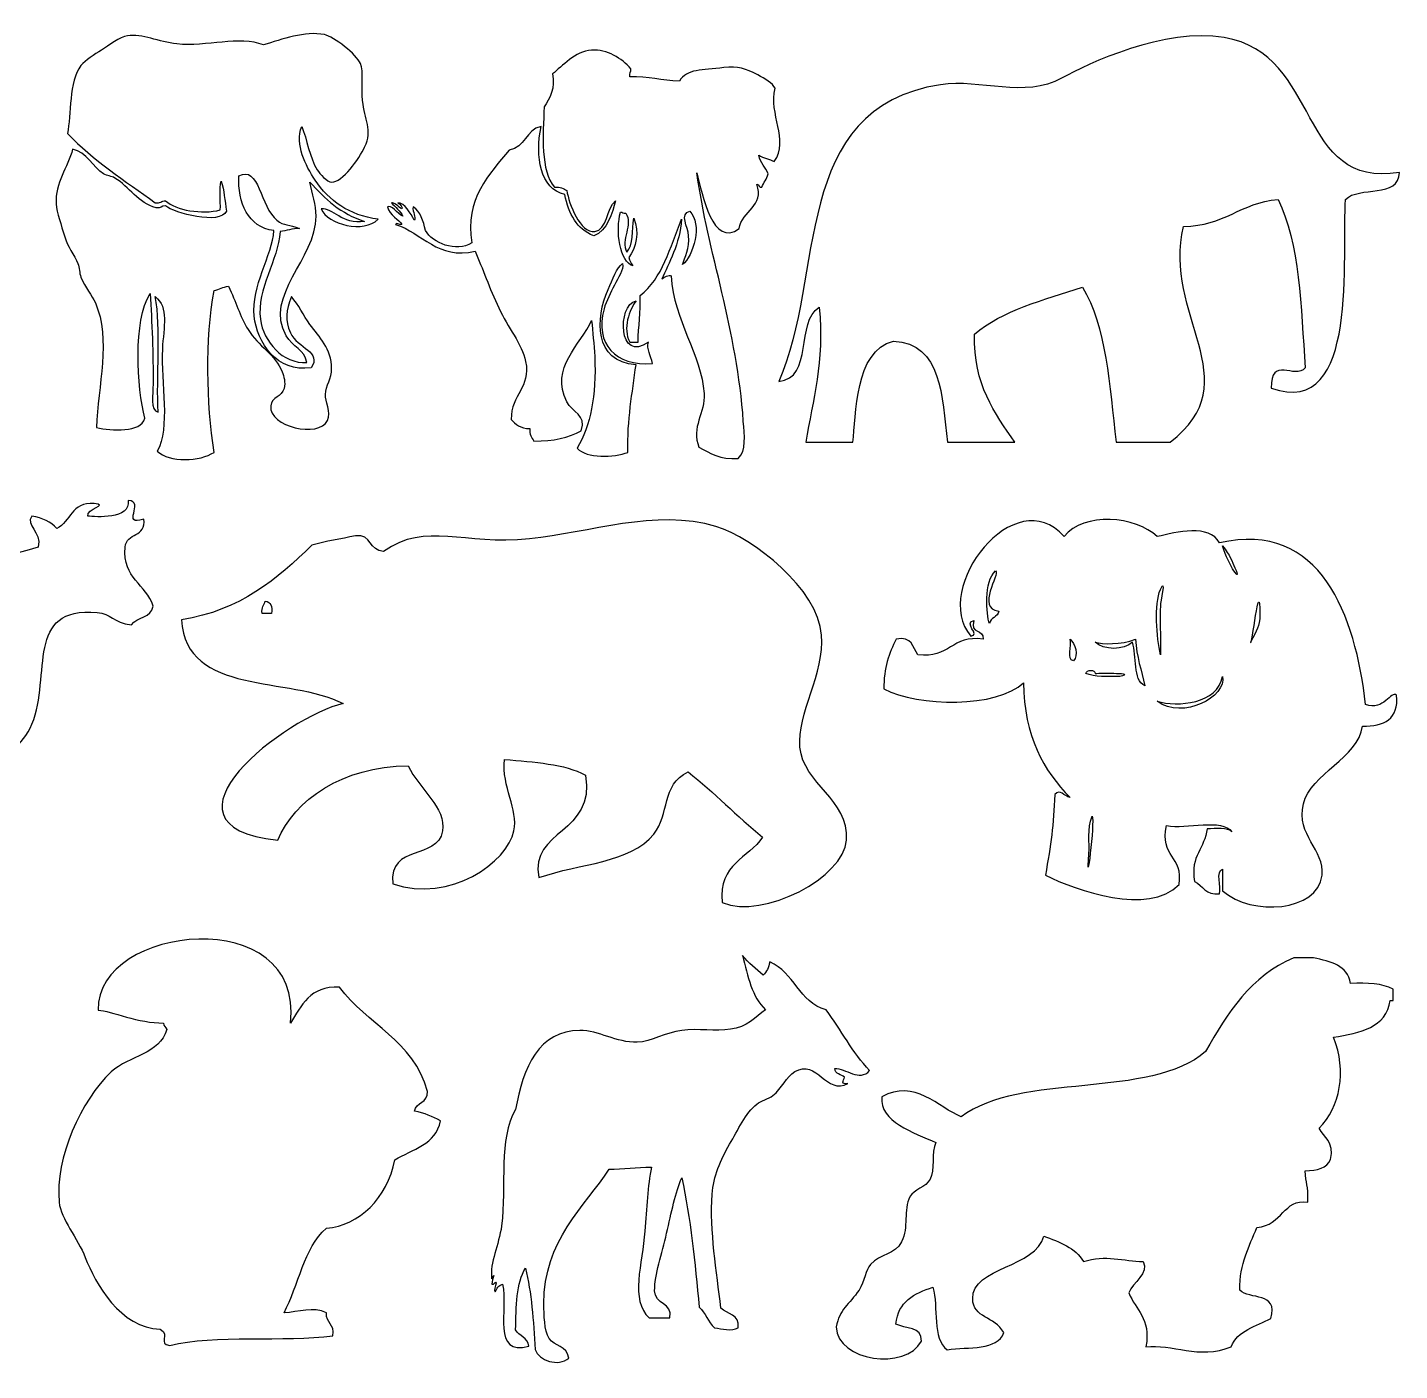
# Model space of a CAD drawing. Header units: centimetres. Extents: x -64 to 65, y -66 to 66.
# Drawn here: x 47.06 to 64.02, y -16.72 to -0.11 of the extents above; entities that cross this region are included whole.
import ezdxf

# ---------------------------------------------------------------- set-up
doc = ezdxf.new("R2010")
doc.units = ezdxf.units.CM
doc.header["$MEASUREMENT"] = 0
doc.layers.add('Layer 1', color=7, linetype='Continuous')

msp = doc.modelspace()

# ---------------------------------------------------------------- linework, layer by layer
at = {"layer": 'Layer 1'}
for points, knots in [([(50.45117, -1.33326), (50.3687, -1.5608), (50.49618, -1.81618), (50.61696, -1.99657), (50.61696, -1.99657), (50.78828, -2.25232), (51.03611, -2.4326), (51.3951, -2.48129), (51.3951, -2.48129), (51.22561, -2.65864), (50.76846, -2.54643), (50.69353, -2.35376), (50.69353, -2.35376), (50.83641, -2.33185), (50.94727, -2.55458), (51.22926, -2.50682), (51.22926, -2.50682), (50.93388, -2.41519), (50.73467, -2.2275), (50.55317, -2.02205), (50.55317, -2.02205), (50.57907, -2.17083), (50.62971, -2.29793), (50.62971, -2.44306), (50.62971, -2.44306), (50.62982, -2.9744), (49.97807, -3.41892), (50.25982, -3.92272), (50.25982, -3.92272), (50.33729, -4.0611), (50.49003, -4.0966), (50.51496, -4.25432), (50.51496, -4.25432), (50.214, -4.26858), (49.97918, -3.99675), (49.94095, -3.71859), (49.94095, -3.71859), (49.8884, -3.33651), (50.16405, -2.99175), (50.18331, -2.63435), (50.18331, -2.63435), (50.26435, -2.62184), (50.33285, -2.59678), (50.42567, -2.59606), (50.42567, -2.59606), (50.29467, -2.54288), (50.23255, -2.56293), (50.14508, -2.49406), (50.14508, -2.49406), (49.93947, -2.33224), (49.92391, -1.80273), (49.67312, -1.94553), (49.67312, -1.94553), (49.66119, -2.27642), (49.78599, -2.58101), (50.1068, -2.62162), (50.1068, -2.62162), (50.08749, -2.93039), (49.82412, -3.3057), (49.86444, -3.68032), (49.86444, -3.68032), (49.89995, -4.00986), (50.14572, -4.38012), (50.56601, -4.3181), (50.56601, -4.3181), (50.70611, -4.1222), (50.40229, -4.07704), (50.31093, -3.88442), (50.31093, -3.88442), (50.23859, -3.73202), (50.26076, -3.61187), (50.32363, -3.43799), (50.32363, -3.43799), (50.41298, -3.54118), (50.47029, -3.66691), (50.55324, -3.7824), (50.55324, -3.7824), (50.66606, -3.93938), (50.82362, -4.08024), (50.82113, -4.33085), (50.82113, -4.33085), (50.81994, -4.45007), (50.75054, -4.53699), (50.74459, -4.64975), (50.74459, -4.64975), (50.74067, -4.72402), (50.81529, -4.87102), (50.77012, -4.96865), (50.77012, -4.96865), (50.66593, -5.19376), (50.04066, -5.04575), (50.0685, -4.79006), (50.0685, -4.79006), (50.08101, -4.6755), (50.20653, -4.6806), (50.23439, -4.57323), (50.23439, -4.57323), (50.25376, -4.49854), (50.22875, -4.42393), (50.20886, -4.36916), (50.20886, -4.36916), (50.13171, -4.15683), (49.91157, -4.04891), (49.78796, -3.84618), (49.78796, -3.84618), (49.68266, -3.67349), (49.64162, -3.50553), (49.54555, -3.31043), (49.54555, -3.31043), (49.47538, -3.31675), (49.43186, -3.34977), (49.36696, -3.36144), (49.36696, -3.36144), (49.25544, -3.96834), (49.27663, -4.75119), (49.36696, -5.36407), (49.36696, -5.36407), (49.20181, -5.47853), (48.81165, -5.48969), (48.66544, -5.35132), (48.66544, -5.35132), (48.82755, -5.06229), (48.71103, -4.50074), (48.7292, -4.08849), (48.7292, -4.08849), (48.74177, -3.80216), (48.81339, -3.57456), (48.6399, -3.43799), (48.6399, -3.43799), (48.71668, -3.82045), (48.649, -4.45148), (48.67813, -4.86658), (48.67813, -4.86658), (48.56817, -4.84404), (48.61437, -4.64428), (48.61437, -4.52215), (48.61437, -4.52215), (48.61437, -4.15597), (48.60082, -3.75166), (48.57614, -3.39968), (48.57614, -3.39968), (48.36603, -3.73231), (48.41165, -4.56565), (48.51238, -4.9431), (48.51238, -4.9431), (48.46433, -5.12548), (48.10048, -5.09643), (47.91283, -5.05793), (47.91283, -5.05793), (47.9331, -4.54247), (48.09597, -3.96068), (47.90008, -3.51446), (47.90008, -3.51446), (47.85769, -3.41799), (47.77517, -3.33208), (47.72154, -3.19561), (47.72154, -3.19561), (47.7017, -3.14518), (47.70397, -3.08136), (47.68325, -3.02977), (47.68325, -3.02977), (47.63999, -2.92208), (47.55588, -2.82353), (47.51746, -2.68534), (47.51746, -2.68534), (47.48206, -2.55826), (47.42306, -2.40541), (47.41536, -2.28995), (47.41536, -2.28995), (47.39829, -2.03222), (47.56093, -1.84214), (47.61949, -1.61389), (47.61949, -1.61389), (47.79359, -1.65109), (47.86759, -1.83625), (48.00216, -1.92001), (48.00216, -1.92001), (48.04439, -1.94631), (48.09926, -1.94496), (48.14247, -1.97107), (48.14247, -1.97107), (48.31937, -2.07778), (48.43195, -2.28315), (48.65272, -2.34093), (48.65272, -2.34093), (48.71122, -2.35268), (48.71432, -2.30902), (48.7675, -2.31542), (48.7675, -2.31542), (48.87122, -2.40353), (49.4469, -2.55868), (49.52011, -2.37918), (49.52011, -2.37918), (49.50296, -2.25176), (49.49003, -2.12013), (49.45635, -2.00929), (49.45635, -2.00929), (49.42664, -2.10293), (49.45201, -2.25154), (49.4436, -2.36642), (49.4436, -2.36642), (49.21892, -2.42301), (48.89734, -2.37317), (48.76751, -2.25164), (48.76751, -2.25164), (48.71298, -2.24807), (48.70446, -2.29061), (48.63998, -2.27712), (48.63998, -2.27712), (48.26517, -2.0056), (47.87449, -1.75007), (47.55574, -1.42252), (47.55574, -1.42252), (47.60257, -1.1882), (47.56892, -0.77844), (47.72158, -0.58064), (47.72158, -0.58064), (47.776, -0.5101), (47.88922, -0.44472), (47.97672, -0.38935), (47.97672, -0.38935), (48.06427, -0.33379), (48.20672, -0.22322), (48.29557, -0.21076), (48.29557, -0.21076), (48.4784, -0.18512), (48.68393, -0.28894), (48.90784, -0.31281), (48.90784, -0.31281), (49.27879, -0.35226), (49.67807, -0.20698), (49.97935, -0.32556), (49.97935, -0.32556), (50.20507, -0.25388), (50.49177, -0.14961), (50.7319, -0.19798), (50.7319, -0.19798), (50.84766, -0.22129), (51.13306, -0.44447), (51.17838, -0.55517), (51.17838, -0.55517), (51.21854, -0.65325), (51.18571, -0.85097), (51.20386, -1.01433), (51.20386, -1.01433), (51.2295, -1.24539), (51.33078, -1.37572), (51.22939, -1.58832), (51.22939, -1.58832), (51.16134, -1.73101), (50.9538, -2.02798), (50.82119, -2.022), (50.82119, -2.022), (50.76248, -2.01941), (50.67628, -1.92072), (50.6426, -1.86899), (50.6426, -1.86899), (50.54989, -1.72672), (50.51764, -1.48757), (50.45117, -1.33326)], [0, 0, 0, 0, 0.01515152, 0.01515152, 0.01515152, 0.01515152, 0.03030303, 0.03030303, 0.03030303, 0.03030303, 0.04545455, 0.04545455, 0.04545455, 0.04545455, 0.06060606, 0.06060606, 0.06060606, 0.06060606, 0.07575758, 0.07575758, 0.07575758, 0.07575758, 0.09090909, 0.09090909, 0.09090909, 0.09090909, 0.10606061, 0.10606061, 0.10606061, 0.10606061, 0.12121212, 0.12121212, 0.12121212, 0.12121212, 0.13636364, 0.13636364, 0.13636364, 0.13636364, 0.15151515, 0.15151515, 0.15151515, 0.15151515, 0.16666667, 0.16666667, 0.16666667, 0.16666667, 0.18181818, 0.18181818, 0.18181818, 0.18181818, 0.1969697, 0.1969697, 0.1969697, 0.1969697, 0.21212121, 0.21212121, 0.21212121, 0.21212121, 0.22727273, 0.22727273, 0.22727273, 0.22727273, 0.24242424, 0.24242424, 0.24242424, 0.24242424, 0.25757576, 0.25757576, 0.25757576, 0.25757576, 0.27272727, 0.27272727, 0.27272727, 0.27272727, 0.28787879, 0.28787879, 0.28787879, 0.28787879, 0.3030303, 0.3030303, 0.3030303, 0.3030303, 0.31818182, 0.31818182, 0.31818182, 0.31818182, 0.33333333, 0.33333333, 0.33333333, 0.33333333, 0.34848485, 0.34848485, 0.34848485, 0.34848485, 0.36363636, 0.36363636, 0.36363636, 0.36363636, 0.37878788, 0.37878788, 0.37878788, 0.37878788, 0.39393939, 0.39393939, 0.39393939, 0.39393939, 0.40909091, 0.40909091, 0.40909091, 0.40909091, 0.42424242, 0.42424242, 0.42424242, 0.42424242, 0.43939394, 0.43939394, 0.43939394, 0.43939394, 0.45454545, 0.45454545, 0.45454545, 0.45454545, 0.46969697, 0.46969697, 0.46969697, 0.46969697, 0.48484848, 0.48484848, 0.48484848, 0.48484848, 0.5, 0.5, 0.5, 0.5, 0.51515152, 0.51515152, 0.51515152, 0.51515152, 0.53030303, 0.53030303, 0.53030303, 0.53030303, 0.54545455, 0.54545455, 0.54545455, 0.54545455, 0.56060606, 0.56060606, 0.56060606, 0.56060606, 0.57575758, 0.57575758, 0.57575758, 0.57575758, 0.59090909, 0.59090909, 0.59090909, 0.59090909, 0.60606061, 0.60606061, 0.60606061, 0.60606061, 0.62121212, 0.62121212, 0.62121212, 0.62121212, 0.63636364, 0.63636364, 0.63636364, 0.63636364, 0.65151515, 0.65151515, 0.65151515, 0.65151515, 0.66666667, 0.66666667, 0.66666667, 0.66666667, 0.68181818, 0.68181818, 0.68181818, 0.68181818, 0.6969697, 0.6969697, 0.6969697, 0.6969697, 0.71212121, 0.71212121, 0.71212121, 0.71212121, 0.72727273, 0.72727273, 0.72727273, 0.72727273, 0.74242424, 0.74242424, 0.74242424, 0.74242424, 0.75757576, 0.75757576, 0.75757576, 0.75757576, 0.77272727, 0.77272727, 0.77272727, 0.77272727, 0.78787879, 0.78787879, 0.78787879, 0.78787879, 0.8030303, 0.8030303, 0.8030303, 0.8030303, 0.81818182, 0.81818182, 0.81818182, 0.81818182, 0.83333333, 0.83333333, 0.83333333, 0.83333333, 0.84848485, 0.84848485, 0.84848485, 0.84848485, 0.86363636, 0.86363636, 0.86363636, 0.86363636, 0.87878788, 0.87878788, 0.87878788, 0.87878788, 0.89393939, 0.89393939, 0.89393939, 0.89393939, 0.90909091, 0.90909091, 0.90909091, 0.90909091, 0.92424242, 0.92424242, 0.92424242, 0.92424242, 0.93939394, 0.93939394, 0.93939394, 0.93939394, 0.95454545, 0.95454545, 0.95454545, 0.95454545, 0.96969697, 0.96969697, 0.96969697, 0.96969697, 1, 1, 1, 1]), ([(64.02332, -1.90127), (64.0152, -2.22692), (63.51942, -2.06486), (63.35586, -2.23499), (63.35586, -2.23499), (63.30207, -2.90187), (63.54588, -4.96147), (62.43813, -4.57102), (62.43813, -4.57102), (62.42408, -4.16401), (62.73166, -4.46823), (62.85533, -4.32072), (62.85533, -4.32072), (62.80733, -3.56219), (62.78614, -2.77688), (62.52161, -2.23498), (62.52161, -2.23498), (62.05941, -2.27337), (61.85494, -2.56949), (61.35358, -2.5687), (61.35358, -2.5687), (61.08183, -3.65968), (62.18106, -4.48021), (61.18671, -5.23843), (61.18671, -5.23843), (60.96425, -5.23843), (60.74179, -5.23843), (60.51925, -5.23843), (60.51925, -5.23843), (60.43776, -4.54123), (60.4005, -3.79989), (60.10211, -3.31957), (60.10211, -3.31957), (59.62173, -3.4788), (59.11188, -3.6086), (58.76726, -3.90356), (58.76726, -3.90356), (58.75403, -4.52861), (59.01904, -4.8754), (59.26785, -5.23844), (59.26785, -5.23844), (58.98972, -5.23844), (58.71167, -5.23844), (58.43354, -5.23844), (58.43354, -5.23844), (58.36578, -4.66657), (58.36843, -4.02427), (57.76608, -3.98699), (57.76608, -3.98699), (57.2824, -4.1114), (57.30486, -4.91327), (57.26554, -5.23844), (57.26554, -5.23844), (57.07089, -5.23844), (56.87615, -5.23844), (56.6815, -5.23844), (56.6815, -5.23844), (56.76797, -4.71308), (56.91756, -4.25083), (56.84837, -3.56987), (56.84837, -3.56987), (56.55593, -3.75018), (56.78016, -4.4472), (56.34783, -4.4876), (56.34783, -4.4876), (56.92975, -3.19971), (56.47605, -1.10443), (58.35014, -0.81669), (58.35014, -0.81669), (58.84319, -0.74099), (59.38149, -0.99536), (59.85186, -0.73329), (59.85186, -0.73329), (60.16404, -0.55935), (61.12419, -0.10864), (61.85417, -0.2327), (61.85417, -0.2327), (63.06489, -0.43844), (62.75033, -2.11677), (64.02332, -1.90127)], [0, 0, 0, 0, 0.04761905, 0.04761905, 0.04761905, 0.04761905, 0.0952381, 0.0952381, 0.0952381, 0.0952381, 0.14285714, 0.14285714, 0.14285714, 0.14285714, 0.19047619, 0.19047619, 0.19047619, 0.19047619, 0.23809524, 0.23809524, 0.23809524, 0.23809524, 0.28571429, 0.28571429, 0.28571429, 0.28571429, 0.33333333, 0.33333333, 0.33333333, 0.33333333, 0.38095238, 0.38095238, 0.38095238, 0.38095238, 0.42857143, 0.42857143, 0.42857143, 0.42857143, 0.47619048, 0.47619048, 0.47619048, 0.47619048, 0.52380952, 0.52380952, 0.52380952, 0.52380952, 0.57142857, 0.57142857, 0.57142857, 0.57142857, 0.61904762, 0.61904762, 0.61904762, 0.61904762, 0.66666667, 0.66666667, 0.66666667, 0.66666667, 0.71428571, 0.71428571, 0.71428571, 0.71428571, 0.76190476, 0.76190476, 0.76190476, 0.76190476, 0.80952381, 0.80952381, 0.80952381, 0.80952381, 0.85714286, 0.85714286, 0.85714286, 0.85714286, 0.9047619, 0.9047619, 0.9047619, 0.9047619, 1, 1, 1, 1]), ([(51.68847, -2.35376), (51.70657, -2.34296), (51.66148, -2.28798), (51.63746, -2.27716), (51.63746, -2.27716), (51.72758, -2.2765), (51.79507, -2.40858), (51.84153, -2.49404), (51.84153, -2.49404), (51.87206, -2.45435), (51.816, -2.39244), (51.82878, -2.3282), (51.82878, -2.3282), (51.92279, -2.38302), (51.95311, -2.50153), (51.98189, -2.62157), (51.98189, -2.62157), (52.06637, -2.77035), (52.3585, -2.89811), (52.55585, -2.77463), (52.55585, -2.77463), (52.46076, -2.23393), (52.77646, -1.91529), (53.01503, -1.62663), (53.01503, -1.62663), (53.21744, -1.59943), (53.2177, -1.37012), (53.41045, -1.33321), (53.41045, -1.33321), (53.33465, -1.70709), (53.39759, -2.10489), (53.70382, -2.17511), (53.70382, -2.17511), (53.75078, -2.41723), (53.85254, -2.60463), (54.06095, -2.68531), (54.06095, -2.68531), (54.22621, -2.62475), (54.2954, -2.4016), (54.32889, -2.25163), (54.32889, -2.25163), (54.21692, -2.34434), (54.22901, -2.61744), (54.07375, -2.6343), (54.07375, -2.6343), (53.89537, -2.65367), (53.75143, -2.29121), (53.72932, -2.12405), (53.72932, -2.12405), (53.68773, -2.10182), (53.65, -2.07584), (53.57621, -2.08582), (53.57621, -2.08582), (53.40304, -1.88418), (53.43233, -1.44339), (53.44873, -1.09088), (53.44873, -1.09088), (53.51808, -0.99433), (53.59057, -0.8476), (53.55078, -0.68268), (53.55078, -0.68268), (53.67418, -0.59074), (53.82653, -0.40188), (54.0355, -0.38931), (54.0355, -0.38931), (54.22531, -0.37788), (54.40869, -0.49152), (54.52016, -0.61889), (54.52016, -0.61889), (54.52294, -0.65998), (54.49756, -0.67287), (54.50741, -0.72091), (54.50741, -0.72091), (54.73762, -0.71181), (54.90259, -0.76787), (55.11968, -0.77197), (55.11968, -0.77197), (55.21517, -0.62171), (55.39688, -0.63555), (55.66816, -0.60613), (55.66816, -0.60613), (55.84929, -0.5865), (55.9342, -0.61637), (56.08911, -0.69543), (56.08911, -0.69543), (56.18388, -0.7438), (56.26826, -0.80034), (56.30588, -0.86127), (56.30588, -0.86127), (56.22026, -1.18224), (56.47889, -1.49431), (56.29318, -1.76691), (56.29318, -1.76691), (56.23251, -1.73828), (56.16028, -1.72116), (56.10183, -1.69037), (56.10183, -1.69037), (56.11847, -1.78853), (56.18607, -1.83579), (56.21666, -1.91998), (56.21666, -1.91998), (56.20277, -1.98687), (56.15991, -2.02481), (56.14012, -2.08582), (56.14012, -2.08582), (56.10006, -2.09188), (56.10639, -2.0515), (56.0763, -2.04759), (56.0763, -2.04759), (56.1811, -2.31551), (55.8898, -2.38102), (55.85953, -2.59604), (55.85953, -2.59604), (55.53055, -2.83991), (55.40487, -2.17948), (55.33655, -1.90725), (55.33655, -1.90725), (55.46916, -2.87441), (55.8387, -3.86662), (55.91051, -4.98139), (55.91051, -4.98139), (55.9212, -5.14768), (55.9535, -5.34689), (55.8468, -5.44057), (55.8468, -5.44057), (55.62246, -5.45655), (55.49861, -5.37199), (55.36203, -5.30021), (55.36203, -5.30021), (55.26059, -5.05801), (55.44223, -4.87114), (55.42579, -4.63698), (55.42579, -4.63698), (55.39147, -4.14737), (55.05185, -3.74012), (55.01764, -3.18283), (55.01764, -3.18283), (54.99274, -3.15878), (54.92546, -3.20056), (54.90281, -3.22106), (54.90281, -3.22106), (54.98637, -3.02826), (55.12847, -2.78352), (55.14517, -2.48126), (55.14517, -2.48126), (55.00833, -2.82908), (54.90855, -3.21402), (54.63492, -3.42519), (54.63492, -3.42519), (54.64029, -3.63035), (54.61545, -3.80537), (54.60939, -3.99918), (54.60939, -3.99918), (54.57539, -3.99918), (54.54139, -3.99918), (54.50739, -3.99918), (54.50739, -3.99918), (54.41412, -3.83649), (54.50326, -3.59728), (54.58399, -3.48896), (54.58399, -3.48896), (54.34864, -3.54034), (54.36296, -4.27821), (54.737, -3.99918), (54.737, -3.99918), (54.71467, -4.09102), (54.7633, -4.16034), (54.78806, -4.26704), (54.78806, -4.26704), (54.33025, -4.29768), (54.07162, -4.02571), (54.18851, -3.591), (54.18851, -3.591), (54.21642, -3.48718), (54.27233, -3.38859), (54.31604, -3.29758), (54.31604, -3.29758), (54.36179, -3.20259), (54.43428, -3.10999), (54.41809, -3.02974), (54.41809, -3.02974), (54.34615, -3.07848), (54.29344, -3.22654), (54.23955, -3.34862), (54.23955, -3.34862), (54.08069, -3.70806), (54.05971, -4.24302), (54.58398, -4.27979), (54.58398, -4.27979), (54.53834, -4.62965), (54.47561, -4.96228), (54.48188, -5.36403), (54.48188, -5.36403), (54.31382, -5.42946), (53.97086, -5.44176), (53.85685, -5.31302), (53.85685, -5.31302), (54.01999, -5.03055), (54.09611, -4.6699), (54.07373, -4.17775), (54.07373, -4.17775), (54.06696, -4.02903), (54.04645, -3.87565), (54.0355, -3.73132), (54.0355, -3.73132), (53.90141, -4.03403), (53.51469, -4.31981), (53.72932, -4.73901), (53.72932, -4.73901), (53.7952, -4.86778), (53.97215, -4.90019), (53.90791, -5.09614), (53.90791, -5.09614), (53.75175, -5.17811), (53.56575, -5.23023), (53.32117, -5.22372), (53.32117, -5.22372), (53.29326, -5.18348), (53.26537, -5.14342), (53.27011, -5.07063), (53.27011, -5.07063), (53.15809, -5.0679), (53.09223, -5.01885), (53.0405, -4.95583), (53.0405, -4.95583), (53.03762, -4.64397), (53.28685, -4.56396), (53.21904, -4.24151), (53.21904, -4.24151), (53.17258, -4.0204), (52.99936, -3.81638), (52.88738, -3.57825), (52.88738, -3.57825), (52.77162, -3.3319), (52.68704, -3.08893), (52.59401, -2.87668), (52.59401, -2.87668), (52.13924, -2.98722), (51.93755, -2.6462), (51.61185, -2.54502), (51.61185, -2.54502), (51.62357, -2.51025), (51.65175, -2.56285), (51.68839, -2.54502), (51.68839, -2.54502), (51.66508, -2.48739), (51.53104, -2.43035), (51.50985, -2.32819), (51.50985, -2.32819), (51.54829, -2.29242), (51.64143, -2.41563), (51.70114, -2.44302), (51.70114, -2.44302), (51.66532, -2.37677), (51.60978, -2.33025), (51.56078, -2.27713), (51.56078, -2.27713), (51.58801, -2.26761), (51.65302, -2.32926), (51.68847, -2.35376)], [0, 0, 0, 0, 0.01515152, 0.01515152, 0.01515152, 0.01515152, 0.03030303, 0.03030303, 0.03030303, 0.03030303, 0.04545455, 0.04545455, 0.04545455, 0.04545455, 0.06060606, 0.06060606, 0.06060606, 0.06060606, 0.07575758, 0.07575758, 0.07575758, 0.07575758, 0.09090909, 0.09090909, 0.09090909, 0.09090909, 0.10606061, 0.10606061, 0.10606061, 0.10606061, 0.12121212, 0.12121212, 0.12121212, 0.12121212, 0.13636364, 0.13636364, 0.13636364, 0.13636364, 0.15151515, 0.15151515, 0.15151515, 0.15151515, 0.16666667, 0.16666667, 0.16666667, 0.16666667, 0.18181818, 0.18181818, 0.18181818, 0.18181818, 0.1969697, 0.1969697, 0.1969697, 0.1969697, 0.21212121, 0.21212121, 0.21212121, 0.21212121, 0.22727273, 0.22727273, 0.22727273, 0.22727273, 0.24242424, 0.24242424, 0.24242424, 0.24242424, 0.25757576, 0.25757576, 0.25757576, 0.25757576, 0.27272727, 0.27272727, 0.27272727, 0.27272727, 0.28787879, 0.28787879, 0.28787879, 0.28787879, 0.3030303, 0.3030303, 0.3030303, 0.3030303, 0.31818182, 0.31818182, 0.31818182, 0.31818182, 0.33333333, 0.33333333, 0.33333333, 0.33333333, 0.34848485, 0.34848485, 0.34848485, 0.34848485, 0.36363636, 0.36363636, 0.36363636, 0.36363636, 0.37878788, 0.37878788, 0.37878788, 0.37878788, 0.39393939, 0.39393939, 0.39393939, 0.39393939, 0.40909091, 0.40909091, 0.40909091, 0.40909091, 0.42424242, 0.42424242, 0.42424242, 0.42424242, 0.43939394, 0.43939394, 0.43939394, 0.43939394, 0.45454545, 0.45454545, 0.45454545, 0.45454545, 0.46969697, 0.46969697, 0.46969697, 0.46969697, 0.48484848, 0.48484848, 0.48484848, 0.48484848, 0.5, 0.5, 0.5, 0.5, 0.51515152, 0.51515152, 0.51515152, 0.51515152, 0.53030303, 0.53030303, 0.53030303, 0.53030303, 0.54545455, 0.54545455, 0.54545455, 0.54545455, 0.56060606, 0.56060606, 0.56060606, 0.56060606, 0.57575758, 0.57575758, 0.57575758, 0.57575758, 0.59090909, 0.59090909, 0.59090909, 0.59090909, 0.60606061, 0.60606061, 0.60606061, 0.60606061, 0.62121212, 0.62121212, 0.62121212, 0.62121212, 0.63636364, 0.63636364, 0.63636364, 0.63636364, 0.65151515, 0.65151515, 0.65151515, 0.65151515, 0.66666667, 0.66666667, 0.66666667, 0.66666667, 0.68181818, 0.68181818, 0.68181818, 0.68181818, 0.6969697, 0.6969697, 0.6969697, 0.6969697, 0.71212121, 0.71212121, 0.71212121, 0.71212121, 0.72727273, 0.72727273, 0.72727273, 0.72727273, 0.74242424, 0.74242424, 0.74242424, 0.74242424, 0.75757576, 0.75757576, 0.75757576, 0.75757576, 0.77272727, 0.77272727, 0.77272727, 0.77272727, 0.78787879, 0.78787879, 0.78787879, 0.78787879, 0.8030303, 0.8030303, 0.8030303, 0.8030303, 0.81818182, 0.81818182, 0.81818182, 0.81818182, 0.83333333, 0.83333333, 0.83333333, 0.83333333, 0.84848485, 0.84848485, 0.84848485, 0.84848485, 0.86363636, 0.86363636, 0.86363636, 0.86363636, 0.87878788, 0.87878788, 0.87878788, 0.87878788, 0.89393939, 0.89393939, 0.89393939, 0.89393939, 0.90909091, 0.90909091, 0.90909091, 0.90909091, 0.92424242, 0.92424242, 0.92424242, 0.92424242, 0.93939394, 0.93939394, 0.93939394, 0.93939394, 0.95454545, 0.95454545, 0.95454545, 0.95454545, 0.96969697, 0.96969697, 0.96969697, 0.96969697, 1, 1, 1, 1]), ([(54.3927, -2.39199), (54.32708, -2.62334), (54.38294, -3.0109), (54.54571, -3.0553), (54.54571, -3.0553), (54.52142, -3.0286), (54.50457, -2.99437), (54.49465, -2.95325), (54.49465, -2.95325), (54.58471, -2.84374), (54.62694, -2.63223), (54.55847, -2.46853), (54.55847, -2.46853), (54.53103, -2.61117), (54.55485, -2.80505), (54.46923, -2.88948), (54.46923, -2.88948), (54.39017, -2.73094), (54.55326, -2.55052), (54.45648, -2.40476), (54.45648, -2.40476), (54.4204, -2.4153), (54.42339, -2.38678), (54.3927, -2.39199)], [0, 0, 0, 0, 0.14285714, 0.14285714, 0.14285714, 0.14285714, 0.28571429, 0.28571429, 0.28571429, 0.28571429, 0.42857143, 0.42857143, 0.42857143, 0.42857143, 0.57142857, 0.57142857, 0.57142857, 0.57142857, 0.71428571, 0.71428571, 0.71428571, 0.71428571, 1, 1, 1, 1]), ([(55.23452, -2.68536), (55.24857, -2.83879), (55.18734, -2.95333), (55.15803, -3.04255), (55.15803, -3.04255), (55.29188, -2.94008), (55.41084, -2.54071), (55.24733, -2.37924), (55.24733, -2.37924), (55.12139, -2.41789), (55.22412, -2.57188), (55.23452, -2.68536)], [0, 0, 0, 0, 0.25, 0.25, 0.25, 0.25, 0.5, 0.5, 0.5, 0.5, 1, 1, 1, 1]), ([(59.95236, -9.63435), (59.62121, -9.29944), (59.38107, -8.87357), (59.37597, -8.21264), (59.37597, -8.21264), (59.04704, -8.5271), (58.07403, -8.51355), (57.64692, -8.28948), (57.64692, -8.28948), (57.6465, -8.03297), (57.71172, -7.84202), (57.80062, -7.67475), (57.80062, -7.67475), (57.99895, -7.63006), (58.00194, -7.78074), (58.06954, -7.86689), (58.06954, -7.86689), (58.45726, -7.92155), (58.48668, -7.61792), (58.87647, -7.67475), (58.87647, -7.67475), (58.89121, -7.54468), (58.7064, -7.61429), (58.76124, -7.44417), (58.76124, -7.44417), (58.62162, -7.46872), (58.85038, -7.6238), (58.7228, -7.63631), (58.7228, -7.63631), (58.22134, -7.04322), (59.27782, -5.70795), (59.87554, -6.40676), (59.87554, -6.40676), (60.12168, -6.0955), (60.76025, -6.15107), (61.02822, -6.40676), (61.02822, -6.40676), (61.26624, -6.34831), (61.67293, -6.24849), (61.7967, -6.4836), (61.7967, -6.4836), (63.04969, -6.19721), (63.47964, -7.38345), (63.60264, -8.48163), (63.60264, -8.48163), (63.83296, -8.56942), (63.91141, -8.30592), (63.98689, -8.36635), (63.98689, -8.36635), (64.0152, -8.66369), (63.83497, -8.75238), (63.56422, -8.7506), (63.56422, -8.7506), (63.514, -9.14478), (62.92168, -9.33641), (62.83413, -9.71122), (62.83413, -9.71122), (62.74224, -10.10473), (63.10001, -10.27719), (63.06471, -10.59498), (63.06471, -10.59498), (63.01457, -11.04586), (62.19463, -11.10393), (61.83511, -10.78707), (61.83511, -10.78707), (61.83511, -10.6974), (61.83511, -10.60781), (61.83511, -10.51809), (61.83511, -10.51809), (61.74846, -10.54672), (61.82008, -10.73362), (61.79667, -10.82551), (61.79667, -10.82551), (61.62588, -10.8426), (61.59336, -10.72142), (61.4893, -10.67181), (61.4893, -10.67181), (61.43133, -10.34492), (61.62045, -10.26501), (61.643, -10.01858), (61.643, -10.01858), (61.7537, -10.02318), (61.89457, -9.9976), (61.95042, -10.05702), (61.95042, -10.05702), (61.82903, -9.8838), (61.39128, -10.02694), (61.14349, -9.98018), (61.14349, -9.98018), (61.05052, -10.36774), (61.35804, -10.35478), (61.29719, -10.71022), (61.29719, -10.71022), (60.91561, -11.09945), (60.03571, -10.78298), (59.64495, -10.59499), (59.64495, -10.59499), (59.71181, -10.21507), (59.74909, -9.97161), (59.76023, -9.59592), (59.76023, -9.59592), (59.82814, -9.52452), (59.87243, -9.6126), (59.95236, -9.63435)], [0, 0, 0, 0, 0.03703704, 0.03703704, 0.03703704, 0.03703704, 0.07407407, 0.07407407, 0.07407407, 0.07407407, 0.11111111, 0.11111111, 0.11111111, 0.11111111, 0.14814815, 0.14814815, 0.14814815, 0.14814815, 0.18518519, 0.18518519, 0.18518519, 0.18518519, 0.22222222, 0.22222222, 0.22222222, 0.22222222, 0.25925926, 0.25925926, 0.25925926, 0.25925926, 0.2962963, 0.2962963, 0.2962963, 0.2962963, 0.33333333, 0.33333333, 0.33333333, 0.33333333, 0.37037037, 0.37037037, 0.37037037, 0.37037037, 0.40740741, 0.40740741, 0.40740741, 0.40740741, 0.44444444, 0.44444444, 0.44444444, 0.44444444, 0.48148148, 0.48148148, 0.48148148, 0.48148148, 0.51851852, 0.51851852, 0.51851852, 0.51851852, 0.55555556, 0.55555556, 0.55555556, 0.55555556, 0.59259259, 0.59259259, 0.59259259, 0.59259259, 0.62962963, 0.62962963, 0.62962963, 0.62962963, 0.66666667, 0.66666667, 0.66666667, 0.66666667, 0.7037037, 0.7037037, 0.7037037, 0.7037037, 0.74074074, 0.74074074, 0.74074074, 0.74074074, 0.77777778, 0.77777778, 0.77777778, 0.77777778, 0.81481481, 0.81481481, 0.81481481, 0.81481481, 0.85185185, 0.85185185, 0.85185185, 0.85185185, 0.88888889, 0.88888889, 0.88888889, 0.88888889, 0.92592593, 0.92592593, 0.92592593, 0.92592593, 1, 1, 1, 1]), ([(48.30728, -5.95947), (48.5221, -5.9714), (48.20616, -6.28575), (48.49937, -6.18995), (48.49937, -6.18995), (48.53406, -6.41675), (48.27887, -6.3537), (48.26884, -6.53581), (48.26884, -6.53581), (48.23204, -6.93118), (48.53162, -6.99026), (48.61465, -7.2659), (48.61465, -7.2659), (48.59536, -7.41309), (48.41187, -7.39608), (48.34567, -7.49638), (48.34567, -7.49638), (48.12104, -7.47312), (48.09225, -7.35628), (47.923, -7.34268), (47.923, -7.34268), (47.02299, -7.27069), (47.36288, -8.11719), (47.11613, -8.72595), (47.11613, -8.72595), (47.00194, -9.00768), (46.77151, -9.08163), (46.69346, -9.30234), (46.69346, -9.30234), (46.62477, -9.87048), (46.7626, -10.23217), (46.92399, -10.57033), (46.92399, -10.57033), (46.42861, -10.59184), (46.52619, -10.02034), (46.42443, -9.64815), (46.42443, -9.64815), (46.19276, -9.96933), (46.4728, -10.54588), (46.57818, -10.64716), (46.57818, -10.64716), (45.92545, -10.59543), (46.24253, -9.5739), (45.88653, -9.2255), (45.88653, -9.2255), (45.03439, -9.3751), (44.14192, -9.34078), (43.31211, -9.18706), (43.31211, -9.18706), (42.90521, -9.65881), (43.30637, -10.44444), (43.58109, -10.72402), (43.58109, -10.72402), (43.19176, -10.81472), (43.10431, -10.44372), (42.9663, -10.14768), (42.9663, -10.14768), (42.7704, -9.72755), (42.65118, -9.58126), (42.73572, -9.07178), (42.73572, -9.07178), (42.56099, -9.47919), (42.14393, -10.20721), (42.58202, -10.64719), (42.58202, -10.64719), (42.55344, -10.73384), (42.36652, -10.66222), (42.27465, -10.68558), (42.27465, -10.68558), (41.89632, -9.68461), (42.5626, -8.51295), (41.8904, -7.7654), (41.8904, -7.7654), (41.85, -8.20506), (41.84746, -8.79365), (41.8904, -9.30236), (41.8904, -9.30236), (41.91609, -9.60663), (42.12987, -10.0266), (41.81356, -10.18607), (41.81356, -10.18607), (41.7929, -9.14742), (41.55175, -7.78839), (41.77512, -6.88161), (41.77512, -6.88161), (43.38008, -6.5653), (45.74453, -7.00858), (47.19299, -6.5358), (47.19299, -6.5358), (47.23966, -6.34093), (47.02741, -6.26833), (47.11615, -6.15155), (47.11615, -6.15155), (47.24802, -6.1733), (47.35123, -6.22389), (47.42352, -6.30525), (47.42352, -6.30525), (47.59566, -6.22127), (47.60315, -5.97256), (47.88464, -5.99788), (47.88464, -5.99788), (48.07371, -6.01193), (47.78547, -6.0645), (47.8078, -6.15158), (47.8078, -6.15158), (47.89988, -6.16556), (48.33617, -6.19424), (48.30728, -5.95947)], [0, 0, 0, 0, 0.03571429, 0.03571429, 0.03571429, 0.03571429, 0.07142857, 0.07142857, 0.07142857, 0.07142857, 0.10714286, 0.10714286, 0.10714286, 0.10714286, 0.14285714, 0.14285714, 0.14285714, 0.14285714, 0.17857143, 0.17857143, 0.17857143, 0.17857143, 0.21428571, 0.21428571, 0.21428571, 0.21428571, 0.25, 0.25, 0.25, 0.25, 0.28571429, 0.28571429, 0.28571429, 0.28571429, 0.32142857, 0.32142857, 0.32142857, 0.32142857, 0.35714286, 0.35714286, 0.35714286, 0.35714286, 0.39285714, 0.39285714, 0.39285714, 0.39285714, 0.42857143, 0.42857143, 0.42857143, 0.42857143, 0.46428571, 0.46428571, 0.46428571, 0.46428571, 0.5, 0.5, 0.5, 0.5, 0.53571429, 0.53571429, 0.53571429, 0.53571429, 0.57142857, 0.57142857, 0.57142857, 0.57142857, 0.60714286, 0.60714286, 0.60714286, 0.60714286, 0.64285714, 0.64285714, 0.64285714, 0.64285714, 0.67857143, 0.67857143, 0.67857143, 0.67857143, 0.71428571, 0.71428571, 0.71428571, 0.71428571, 0.75, 0.75, 0.75, 0.75, 0.78571429, 0.78571429, 0.78571429, 0.78571429, 0.82142857, 0.82142857, 0.82142857, 0.82142857, 0.85714286, 0.85714286, 0.85714286, 0.85714286, 0.89285714, 0.89285714, 0.89285714, 0.89285714, 0.92857143, 0.92857143, 0.92857143, 0.92857143, 1, 1, 1, 1]), ([(55.64957, -10.9306), (55.60274, -10.44829), (55.97472, -10.38484), (56.14908, -10.12373), (56.14908, -10.12373), (55.8288, -9.86761), (55.55226, -9.56779), (55.2269, -9.3168), (55.2269, -9.3168), (54.89585, -9.47571), (55.00055, -9.84292), (54.80423, -10.08528), (54.80423, -10.08528), (54.50798, -10.45104), (53.89515, -10.44194), (53.38252, -10.62323), (53.38252, -10.62323), (53.26449, -10.03096), (54.08599, -10.08105), (53.95891, -9.35524), (53.95891, -9.35524), (53.70062, -9.21644), (53.32555, -9.19443), (52.95984, -9.1631), (52.95984, -9.1631), (52.91835, -9.5032), (53.13259, -9.77646), (53.07512, -10.04686), (53.07512, -10.04686), (52.99331, -10.43159), (52.29005, -10.94226), (51.57655, -10.70006), (51.57655, -10.70006), (51.52845, -10.20164), (52.12725, -10.41264), (52.19134, -10.04686), (52.19134, -10.04686), (52.24166, -9.7596), (51.89974, -9.53031), (51.76867, -9.23993), (51.76867, -9.23993), (50.94619, -9.24959), (50.36318, -9.66162), (50.15487, -10.16214), (50.15487, -10.16214), (48.48897, -9.97976), (50.28163, -8.62187), (50.96174, -8.47145), (50.96174, -8.47145), (50.29991, -8.12143), (49.02361, -8.38594), (48.96371, -7.43399), (48.96371, -7.43399), (49.69658, -7.32154), (50.14825, -6.92782), (50.57751, -6.51178), (50.57751, -6.51178), (50.74536, -6.46196), (50.93631, -6.43516), (51.11541, -6.39655), (51.11541, -6.39655), (51.32155, -6.36972), (51.28387, -6.58676), (51.46127, -6.58869), (51.46127, -6.58869), (51.99369, -6.21661), (52.44835, -6.51887), (53.26721, -6.43494), (53.26721, -6.43494), (54.00122, -6.35975), (54.83254, -6.05521), (55.57266, -6.28124), (55.57266, -6.28124), (56.03904, -6.42372), (56.83134, -7.04848), (56.87909, -7.62612), (56.87909, -7.62612), (56.91732, -8.08893), (56.57297, -8.60378), (56.61011, -9.00939), (56.61011, -9.00939), (56.65223, -9.469), (57.21876, -9.6509), (57.18645, -10.16213), (57.18645, -10.16213), (57.15802, -10.61424), (56.16292, -11.14883), (55.64957, -10.9306)], [0, 0, 0, 0, 0.04347826, 0.04347826, 0.04347826, 0.04347826, 0.08695652, 0.08695652, 0.08695652, 0.08695652, 0.13043478, 0.13043478, 0.13043478, 0.13043478, 0.17391304, 0.17391304, 0.17391304, 0.17391304, 0.2173913, 0.2173913, 0.2173913, 0.2173913, 0.26086957, 0.26086957, 0.26086957, 0.26086957, 0.30434783, 0.30434783, 0.30434783, 0.30434783, 0.34782609, 0.34782609, 0.34782609, 0.34782609, 0.39130435, 0.39130435, 0.39130435, 0.39130435, 0.43478261, 0.43478261, 0.43478261, 0.43478261, 0.47826087, 0.47826087, 0.47826087, 0.47826087, 0.52173913, 0.52173913, 0.52173913, 0.52173913, 0.56521739, 0.56521739, 0.56521739, 0.56521739, 0.60869565, 0.60869565, 0.60869565, 0.60869565, 0.65217391, 0.65217391, 0.65217391, 0.65217391, 0.69565217, 0.69565217, 0.69565217, 0.69565217, 0.73913043, 0.73913043, 0.73913043, 0.73913043, 0.7826087, 0.7826087, 0.7826087, 0.7826087, 0.82608696, 0.82608696, 0.82608696, 0.82608696, 0.86956522, 0.86956522, 0.86956522, 0.86956522, 0.91304348, 0.91304348, 0.91304348, 0.91304348, 1, 1, 1, 1]), ([(61.98883, -6.79095), (61.95488, -6.71668), (61.92636, -6.63405), (61.83513, -6.52197), (61.83513, -6.52197), (61.90843, -6.77074), (62.08713, -7.00598), (61.98883, -6.79095)], [0, 0, 0, 0, 0.33333333, 0.33333333, 0.33333333, 0.33333333, 1, 1, 1, 1]), ([(58.95329, -7.4826), (58.96461, -7.40426), (59.05727, -7.40725), (59.06857, -7.32885), (59.06857, -7.32885), (58.78187, -7.29205), (59.08786, -6.86866), (59.03013, -6.82934), (59.03013, -6.82934), (58.88027, -6.95807), (58.91408, -7.37092), (58.95329, -7.4826)], [0, 0, 0, 0, 0.25, 0.25, 0.25, 0.25, 0.5, 0.5, 0.5, 0.5, 1, 1, 1, 1]), ([(61.06665, -7.25207), (61.06721, -7.23921), (61.14023, -6.88538), (61.06665, -7.05993), (61.06665, -7.05993), (60.98923, -7.2435), (61.01786, -7.65363), (61.06665, -7.86686), (61.06665, -7.86686), (61.07414, -7.59013), (61.05644, -7.4658), (61.06665, -7.25207)], [0, 0, 0, 0, 0.25, 0.25, 0.25, 0.25, 0.5, 0.5, 0.5, 0.5, 1, 1, 1, 1]), ([(62.2962, -7.3673), (62.2962, -6.85189), (62.19611, -7.80071), (62.18097, -7.71311), (62.18097, -7.71311), (62.26043, -7.54885), (62.2962, -7.53102), (62.2962, -7.3673)], [0, 0, 0, 0, 0.33333333, 0.33333333, 0.33333333, 0.33333333, 1, 1, 1, 1]), ([(49.96278, -7.35716), (50.00117, -7.35716), (50.03962, -7.35716), (50.07801, -7.35716), (50.07801, -7.35716), (50.08875, -7.26956), (50.0688, -7.21272), (50.00117, -7.20341), (50.00117, -7.20341), (49.98916, -7.25543), (49.94651, -7.27686), (49.96278, -7.35716)], [0, 0, 0, 0, 0.25, 0.25, 0.25, 0.25, 0.5, 0.5, 0.5, 0.5, 1, 1, 1, 1]), ([(59.99075, -7.94364), (60.0615, -7.87358), (60.01115, -7.72824), (59.95236, -7.67472), (59.95236, -7.67472), (59.97519, -7.7543), (59.90487, -7.9271), (59.99075, -7.94364)], [0, 0, 0, 0, 0.33333333, 0.33333333, 0.33333333, 0.33333333, 1, 1, 1, 1]), ([(60.72084, -7.71313), (60.77897, -7.88559), (60.72058, -8.17446), (60.87454, -8.25108), (60.87454, -8.25108), (60.83311, -8.06196), (60.77148, -7.89297), (60.75926, -7.67474), (60.75926, -7.67474), (60.57916, -7.74708), (60.35045, -7.73716), (60.25975, -7.71313), (60.25975, -7.71313), (60.36318, -7.81349), (60.61739, -7.81349), (60.72084, -7.71313)], [0, 0, 0, 0, 0.2, 0.2, 0.2, 0.2, 0.4, 0.4, 0.4, 0.4, 0.6, 0.6, 0.6, 0.6, 1, 1, 1, 1]), ([(60.56709, -8.13578), (60.7754, -8.08461), (60.34947, -8.09675), (60.25972, -8.09734), (60.25972, -8.09734), (60.25916, -8.04702), (60.15317, -8.04839), (60.14444, -8.09734), (60.14444, -8.09734), (60.25219, -8.14332), (60.40959, -8.13962), (60.56709, -8.13578)], [0, 0, 0, 0, 0.25, 0.25, 0.25, 0.25, 0.5, 0.5, 0.5, 0.5, 1, 1, 1, 1]), ([(61.02821, -8.4432), (61.34603, -8.6777), (61.88744, -8.38671), (61.83514, -8.13578), (61.83514, -8.13578), (61.77934, -8.47463), (61.27472, -8.51731), (61.02821, -8.4432)], [0, 0, 0, 0, 0.33333333, 0.33333333, 0.33333333, 0.33333333, 1, 1, 1, 1]), ([(60.18289, -10.32597), (60.13638, -10.87834), (60.26242, -9.91364), (60.22128, -9.86485), (60.22128, -9.86485), (60.1585, -10.01784), (60.19324, -10.20331), (60.18289, -10.32597)], [0, 0, 0, 0, 0.33333333, 0.33333333, 0.33333333, 0.33333333, 1, 1, 1, 1]), ([(50.3128, -12.42258), (50.45046, -12.21118), (50.54674, -11.95834), (50.917, -11.97951), (50.917, -11.97951), (51.2526, -12.43613), (51.84135, -12.63962), (52.00462, -13.26853), (52.00462, -13.26853), (52.01176, -13.40998), (51.86854, -13.40103), (51.84349, -13.51023), (51.84349, -13.51023), (51.97004, -13.53137), (52.06817, -13.5809), (52.16575, -13.63107), (52.16575, -13.63107), (52.11326, -13.92769), (51.81904, -13.98262), (51.60182, -14.11446), (51.60182, -14.11446), (51.51268, -14.59034), (51.16108, -14.92329), (50.75587, -14.96036), (50.75587, -14.96036), (50.47573, -15.20391), (50.41371, -15.66553), (50.23223, -16.00769), (50.23223, -16.00769), (50.41175, -15.99518), (50.59548, -15.92477), (50.75587, -16.00769), (50.75587, -16.00769), (50.74931, -16.13514), (50.86295, -16.14234), (50.83644, -16.28968), (50.83644, -16.28968), (50.24666, -16.37231), (49.36507, -16.26671), (48.82235, -16.41052), (48.82235, -16.41052), (48.66143, -16.39404), (48.83547, -16.27267), (48.70154, -16.20909), (48.70154, -16.20909), (48.2132, -16.19874), (47.89771, -15.64), (47.77502, -15.32292), (47.77502, -15.32292), (47.6817, -15.08159), (47.47287, -14.84709), (47.45276, -14.6381), (47.45276, -14.6381), (47.40061, -14.09488), (47.72121, -13.37535), (48.09726, -13.02687), (48.09726, -13.02687), (48.3189, -12.8215), (48.69903, -12.80777), (48.78208, -12.50321), (48.78208, -12.50321), (48.77438, -12.47059), (48.74168, -12.46305), (48.74178, -12.42262), (48.74178, -12.42262), (48.44153, -12.42691), (48.08725, -12.27236), (47.93615, -12.26152), (47.93615, -12.26152), (47.90482, -11.19867), (50.48679, -10.9302), (50.3128, -12.42258)], [0, 0, 0, 0, 0.05263158, 0.05263158, 0.05263158, 0.05263158, 0.10526316, 0.10526316, 0.10526316, 0.10526316, 0.15789474, 0.15789474, 0.15789474, 0.15789474, 0.21052632, 0.21052632, 0.21052632, 0.21052632, 0.26315789, 0.26315789, 0.26315789, 0.26315789, 0.31578947, 0.31578947, 0.31578947, 0.31578947, 0.36842105, 0.36842105, 0.36842105, 0.36842105, 0.42105263, 0.42105263, 0.42105263, 0.42105263, 0.47368421, 0.47368421, 0.47368421, 0.47368421, 0.52631579, 0.52631579, 0.52631579, 0.52631579, 0.57894737, 0.57894737, 0.57894737, 0.57894737, 0.63157895, 0.63157895, 0.63157895, 0.63157895, 0.68421053, 0.68421053, 0.68421053, 0.68421053, 0.73684211, 0.73684211, 0.73684211, 0.73684211, 0.78947368, 0.78947368, 0.78947368, 0.78947368, 0.84210526, 0.84210526, 0.84210526, 0.84210526, 0.89473684, 0.89473684, 0.89473684, 0.89473684, 1, 1, 1, 1]), ([(46.43721, -11.38409), (46.60117, -11.3684), (46.48177, -11.63605), (46.51809, -11.74802), (46.51809, -11.74802), (46.55468, -11.89492), (46.74635, -11.66372), (46.76071, -11.78845), (46.76071, -11.78845), (46.79585, -12.01231), (46.61275, -12.0179), (46.59897, -12.19284), (46.59897, -12.19284), (46.71494, -12.57273), (46.67774, -13.18929), (46.43723, -13.44638), (46.43723, -13.44638), (47.09461, -14.21788), (45.60975, -13.90858), (45.305, -14.29556), (45.305, -14.29556), (45.35538, -14.74392), (45.34985, -15.24817), (45.46674, -15.63001), (45.46674, -15.63001), (45.62994, -15.81728), (45.98154, -15.81612), (45.95199, -16.19611), (45.95199, -16.19611), (45.30556, -16.37272), (45.06976, -16.02805), (44.49625, -16.15568), (44.49625, -16.15568), (44.3471, -16.18515), (44.51345, -16.27739), (44.41537, -16.35787), (44.41537, -16.35787), (43.32494, -16.34813), (42.32418, -16.48103), (41.30165, -16.35787), (41.30165, -16.35787), (40.84477, -16.03997), (41.42439, -15.62325), (41.46339, -15.22561), (41.46339, -15.22561), (41.48143, -15.04194), (41.3374, -14.86985), (41.3421, -14.69994), (41.3421, -14.69994), (41.35223, -14.33209), (41.6119, -14.19144), (41.70601, -13.97207), (41.70601, -13.97207), (41.73522, -13.21663), (41.93768, -12.66879), (42.39345, -12.35457), (42.39345, -12.35457), (42.79742, -12.07607), (43.22855, -12.24228), (43.76836, -12.11195), (43.76836, -12.11195), (43.95682, -12.06644), (44.07398, -11.82535), (44.29401, -11.74802), (44.29401, -11.74802), (44.38614, -11.71566), (44.52579, -11.76331), (44.61752, -11.74802), (44.61752, -11.74802), (45.07858, -11.67111), (45.57415, -11.34093), (46.03283, -11.62668), (46.03283, -11.62668), (46.184, -11.56216), (46.24776, -11.41029), (46.43721, -11.38409)], [0, 0, 0, 0, 0.05, 0.05, 0.05, 0.05, 0.1, 0.1, 0.1, 0.1, 0.15, 0.15, 0.15, 0.15, 0.2, 0.2, 0.2, 0.2, 0.25, 0.25, 0.25, 0.25, 0.3, 0.3, 0.3, 0.3, 0.35, 0.35, 0.35, 0.35, 0.4, 0.4, 0.4, 0.4, 0.45, 0.45, 0.45, 0.45, 0.5, 0.5, 0.5, 0.5, 0.55, 0.55, 0.55, 0.55, 0.6, 0.6, 0.6, 0.6, 0.65, 0.65, 0.65, 0.65, 0.7, 0.7, 0.7, 0.7, 0.75, 0.75, 0.75, 0.75, 0.8, 0.8, 0.8, 0.8, 0.85, 0.85, 0.85, 0.85, 0.9, 0.9, 0.9, 0.9, 1, 1, 1, 1]), ([(52.85444, -15.64034), (52.84277, -15.60071), (52.83433, -15.67148), (52.80076, -15.65375), (52.80076, -15.65375), (52.80407, -15.61234), (52.81436, -15.57787), (52.82764, -15.54638), (52.82764, -15.54638), (52.8111, -15.55223), (52.80004, -15.56353), (52.80076, -15.58662), (52.80076, -15.58662), (52.77261, -15.37749), (52.89093, -15.17326), (52.92157, -14.92889), (52.92157, -14.92889), (52.98393, -14.43084), (52.87884, -13.85341), (53.09609, -13.49263), (53.09609, -13.49263), (53.18229, -12.97037), (53.39195, -12.51333), (53.88804, -12.51277), (53.88804, -12.51277), (54.12008, -12.51245), (54.34299, -12.6666), (54.59948, -12.66041), (54.59948, -12.66041), (54.76913, -12.65634), (54.94741, -12.53701), (55.14984, -12.51277), (55.14984, -12.51277), (55.35116, -12.48864), (55.5691, -12.5246), (55.75383, -12.49933), (55.75383, -12.49933), (55.94912, -12.47261), (56.06948, -12.34942), (56.18341, -12.25771), (56.18341, -12.25771), (56.02074, -12.10272), (55.96328, -11.8425), (55.90152, -11.58654), (55.90152, -11.58654), (55.97417, -11.67949), (56.0672, -11.75198), (56.15655, -11.82818), (56.15655, -11.82818), (56.1982, -11.78929), (56.22502, -11.73555), (56.23712, -11.66708), (56.23712, -11.66708), (56.54031, -11.79342), (56.59597, -12.1673), (56.93512, -12.25771), (56.93512, -12.25771), (57.11816, -12.50417), (57.26085, -12.791), (57.47204, -13.00942), (57.47204, -13.00942), (57.35028, -13.15478), (57.16978, -12.97727), (57.04252, -12.98254), (57.04252, -12.98254), (57.04289, -13.05818), (57.12086, -13.05633), (57.16333, -13.08993), (57.16333, -13.08993), (57.14978, -13.13668), (57.10835, -13.18605), (57.20357, -13.17047), (57.20357, -13.17047), (56.93981, -13.31668), (56.82059, -12.86136), (56.54584, -13.02286), (56.54584, -13.02286), (56.44564, -13.08168), (56.38656, -13.23503), (56.27739, -13.31814), (56.27739, -13.31814), (56.21672, -13.36428), (56.13306, -13.38175), (56.07607, -13.42553), (56.07607, -13.42553), (55.93891, -13.53075), (55.84395, -13.74449), (55.74047, -13.92218), (55.74047, -13.92218), (55.62813, -14.11517), (55.54161, -14.32083), (55.52571, -14.53964), (55.52571, -14.53964), (55.49248, -14.9957), (55.58246, -15.49214), (55.6331, -15.94908), (55.6331, -15.94908), (55.71036, -16.02396), (55.86657, -16.01988), (55.84786, -16.19072), (55.84786, -16.19072), (55.76084, -16.23845), (55.65098, -16.20477), (55.55253, -16.19072), (55.55253, -16.19072), (55.47683, -16.11875), (55.44159, -16.00638), (55.36462, -15.93564), (55.36462, -15.93564), (55.31469, -15.38152), (55.25831, -14.83389), (55.14986, -14.33832), (55.14986, -14.33832), (55.07205, -14.50887), (55.02125, -14.7675), (54.9619, -15.02288), (54.9619, -15.02288), (54.90388, -15.2727), (54.81379, -15.53707), (54.81426, -15.73432), (54.81426, -15.73432), (54.81468, -15.90461), (55.03963, -15.87593), (55.00222, -16.06989), (55.00222, -16.06989), (54.91716, -16.06989), (54.83215, -16.06989), (54.74714, -16.06989), (54.74714, -16.06989), (54.50695, -15.85462), (54.66255, -15.3947), (54.69346, -14.99608), (54.69346, -14.99608), (54.71558, -14.7111), (54.72772, -14.43561), (54.77403, -14.20408), (54.77403, -14.20408), (54.59456, -14.2081), (54.42497, -14.22199), (54.25055, -14.23096), (54.25055, -14.23096), (53.95414, -14.68565), (53.43923, -15.11803), (53.44513, -15.89543), (53.44513, -15.89543), (53.44616, -16.02767), (53.4473, -16.22521), (53.51225, -16.32495), (53.51225, -16.32495), (53.57644, -16.42348), (53.72863, -16.40684), (53.75389, -16.56657), (53.75389, -16.56657), (53.6216, -16.67902), (53.38104, -16.59546), (53.33773, -16.45918), (53.33773, -16.45918), (53.31728, -16.10379), (53.2909, -15.75428), (53.21692, -15.45241), (53.21692, -15.45241), (53.10725, -15.63809), (53.09905, -15.92514), (53.09616, -16.21753), (53.09616, -16.21753), (53.1341, -16.30034), (53.25099, -16.30429), (53.25724, -16.41888), (53.25724, -16.41888), (52.79927, -16.55398), (53.00393, -15.95205), (52.93508, -15.65376), (52.93508, -15.65376), (52.88243, -15.66379), (52.86285, -15.70686), (52.84113, -15.74774), (52.84113, -15.74774), (52.82168, -15.74038), (52.85161, -15.6699), (52.85444, -15.64034)], [0, 0, 0, 0, 0.02173913, 0.02173913, 0.02173913, 0.02173913, 0.04347826, 0.04347826, 0.04347826, 0.04347826, 0.06521739, 0.06521739, 0.06521739, 0.06521739, 0.08695652, 0.08695652, 0.08695652, 0.08695652, 0.10869565, 0.10869565, 0.10869565, 0.10869565, 0.13043478, 0.13043478, 0.13043478, 0.13043478, 0.15217391, 0.15217391, 0.15217391, 0.15217391, 0.17391304, 0.17391304, 0.17391304, 0.17391304, 0.19565217, 0.19565217, 0.19565217, 0.19565217, 0.2173913, 0.2173913, 0.2173913, 0.2173913, 0.23913043, 0.23913043, 0.23913043, 0.23913043, 0.26086957, 0.26086957, 0.26086957, 0.26086957, 0.2826087, 0.2826087, 0.2826087, 0.2826087, 0.30434783, 0.30434783, 0.30434783, 0.30434783, 0.32608696, 0.32608696, 0.32608696, 0.32608696, 0.34782609, 0.34782609, 0.34782609, 0.34782609, 0.36956522, 0.36956522, 0.36956522, 0.36956522, 0.39130435, 0.39130435, 0.39130435, 0.39130435, 0.41304348, 0.41304348, 0.41304348, 0.41304348, 0.43478261, 0.43478261, 0.43478261, 0.43478261, 0.45652174, 0.45652174, 0.45652174, 0.45652174, 0.47826087, 0.47826087, 0.47826087, 0.47826087, 0.5, 0.5, 0.5, 0.5, 0.52173913, 0.52173913, 0.52173913, 0.52173913, 0.54347826, 0.54347826, 0.54347826, 0.54347826, 0.56521739, 0.56521739, 0.56521739, 0.56521739, 0.58695652, 0.58695652, 0.58695652, 0.58695652, 0.60869565, 0.60869565, 0.60869565, 0.60869565, 0.63043478, 0.63043478, 0.63043478, 0.63043478, 0.65217391, 0.65217391, 0.65217391, 0.65217391, 0.67391304, 0.67391304, 0.67391304, 0.67391304, 0.69565217, 0.69565217, 0.69565217, 0.69565217, 0.7173913, 0.7173913, 0.7173913, 0.7173913, 0.73913043, 0.73913043, 0.73913043, 0.73913043, 0.76086957, 0.76086957, 0.76086957, 0.76086957, 0.7826087, 0.7826087, 0.7826087, 0.7826087, 0.80434783, 0.80434783, 0.80434783, 0.80434783, 0.82608696, 0.82608696, 0.82608696, 0.82608696, 0.84782609, 0.84782609, 0.84782609, 0.84782609, 0.86956522, 0.86956522, 0.86956522, 0.86956522, 0.89130435, 0.89130435, 0.89130435, 0.89130435, 0.91304348, 0.91304348, 0.91304348, 0.91304348, 0.93478261, 0.93478261, 0.93478261, 0.93478261, 0.95652174, 0.95652174, 0.95652174, 0.95652174, 1, 1, 1, 1]), ([(62.71443, -11.61526), (62.7964, -11.61526), (62.87834, -11.61526), (62.96025, -11.61526), (62.96025, -11.61526), (63.17131, -11.66177), (63.38168, -11.70898), (63.41682, -11.93133), (63.41682, -11.93133), (63.62513, -11.92202), (63.81168, -11.93451), (63.94366, -12.00155), (63.94366, -12.00155), (63.94366, -12.04838), (63.94366, -12.09521), (63.94366, -12.14204), (63.94366, -12.14204), (63.93194, -12.14204), (63.92019, -12.14204), (63.90852, -12.14204), (63.90852, -12.14204), (63.86066, -12.4805), (63.53625, -12.54246), (63.20613, -12.59863), (63.20613, -12.59863), (63.37806, -13.02024), (63.28484, -13.45797), (63.03053, -13.72245), (63.03053, -13.72245), (63.08924, -13.83929), (63.21595, -13.88826), (63.171, -14.10877), (63.171, -14.10877), (63.12512, -14.21511), (63.0063, -14.2485), (62.85496, -14.24929), (62.85496, -14.24929), (62.86591, -14.41854), (62.89454, -14.41362), (62.8901, -14.63561), (62.8901, -14.63561), (62.58345, -14.59399), (62.58101, -14.92279), (62.25788, -14.95168), (62.25788, -14.95168), (62.16636, -15.18795), (62.04415, -15.39351), (62.04719, -15.72432), (62.04719, -15.72432), (62.16517, -15.85217), (62.52741, -15.73578), (62.43348, -16.07548), (62.43348, -16.07548), (62.252, -16.17496), (62.01872, -16.22267), (61.94183, -16.42671), (61.94183, -16.42671), (61.54551, -16.58914), (61.20483, -16.38483), (60.88821, -16.42671), (60.88821, -16.42671), (60.95317, -16.06905), (60.75639, -15.97316), (60.67752, -15.75938), (60.67752, -15.75938), (60.72202, -15.62828), (60.93279, -15.51586), (60.85312, -15.37306), (60.85312, -15.37306), (60.6169, -15.3657), (60.38306, -15.28411), (60.11559, -15.37306), (60.11559, -15.37306), (60.02023, -15.19918), (59.81912, -15.13105), (59.62389, -15.05699), (59.62389, -15.05699), (59.53946, -15.444), (58.73851, -15.44122), (58.7459, -15.82965), (58.7459, -15.82965), (58.75061, -16.07701), (59.01318, -16.04248), (59.13224, -16.25105), (59.13224, -16.25105), (59.04982, -16.47301), (58.69856, -16.42618), (58.4298, -16.46182), (58.4298, -16.46182), (58.24345, -16.33212), (58.32402, -15.93546), (58.25425, -15.68916), (58.25425, -15.68916), (58.02692, -15.76623), (57.82152, -15.86521), (57.79768, -16.14575), (57.79768, -16.14575), (57.91193, -16.20705), (58.12015, -16.17446), (58.11372, -16.35646), (58.11372, -16.35646), (57.91756, -16.72032), (57.07362, -16.60773), (57.06015, -16.18086), (57.06015, -16.18086), (57.09576, -15.96414), (57.22014, -15.90225), (57.34111, -15.72429), (57.34111, -15.72429), (57.4116, -15.62055), (57.42353, -15.47013), (57.48158, -15.40822), (57.48158, -15.40822), (57.60617, -15.27524), (57.7877, -15.28746), (57.86792, -15.12723), (57.86792, -15.12723), (57.9596, -14.94406), (57.88147, -14.74118), (57.97328, -14.56536), (57.97328, -14.56536), (58.01498, -14.4854), (58.1678, -14.45109), (58.2191, -14.35462), (58.2191, -14.35462), (58.27987, -14.24043), (58.23304, -14.02439), (58.28932, -13.89808), (58.28932, -13.89808), (58.0191, -13.77894), (57.58915, -13.64241), (57.62207, -13.33613), (57.62207, -13.33613), (58.02582, -13.10385), (58.32409, -13.47038), (58.60542, -13.58198), (58.60542, -13.58198), (59.32863, -13.02919), (60.94502, -13.36955), (61.62569, -12.77423), (61.62569, -12.77423), (61.89618, -12.29548), (62.18944, -11.83947), (62.71443, -11.61526)], [0, 0, 0, 0, 0.02702703, 0.02702703, 0.02702703, 0.02702703, 0.05405405, 0.05405405, 0.05405405, 0.05405405, 0.08108108, 0.08108108, 0.08108108, 0.08108108, 0.10810811, 0.10810811, 0.10810811, 0.10810811, 0.13513514, 0.13513514, 0.13513514, 0.13513514, 0.16216216, 0.16216216, 0.16216216, 0.16216216, 0.18918919, 0.18918919, 0.18918919, 0.18918919, 0.21621622, 0.21621622, 0.21621622, 0.21621622, 0.24324324, 0.24324324, 0.24324324, 0.24324324, 0.27027027, 0.27027027, 0.27027027, 0.27027027, 0.2972973, 0.2972973, 0.2972973, 0.2972973, 0.32432432, 0.32432432, 0.32432432, 0.32432432, 0.35135135, 0.35135135, 0.35135135, 0.35135135, 0.37837838, 0.37837838, 0.37837838, 0.37837838, 0.40540541, 0.40540541, 0.40540541, 0.40540541, 0.43243243, 0.43243243, 0.43243243, 0.43243243, 0.45945946, 0.45945946, 0.45945946, 0.45945946, 0.48648649, 0.48648649, 0.48648649, 0.48648649, 0.51351351, 0.51351351, 0.51351351, 0.51351351, 0.54054054, 0.54054054, 0.54054054, 0.54054054, 0.56756757, 0.56756757, 0.56756757, 0.56756757, 0.59459459, 0.59459459, 0.59459459, 0.59459459, 0.62162162, 0.62162162, 0.62162162, 0.62162162, 0.64864865, 0.64864865, 0.64864865, 0.64864865, 0.67567568, 0.67567568, 0.67567568, 0.67567568, 0.7027027, 0.7027027, 0.7027027, 0.7027027, 0.72972973, 0.72972973, 0.72972973, 0.72972973, 0.75675676, 0.75675676, 0.75675676, 0.75675676, 0.78378378, 0.78378378, 0.78378378, 0.78378378, 0.81081081, 0.81081081, 0.81081081, 0.81081081, 0.83783784, 0.83783784, 0.83783784, 0.83783784, 0.86486486, 0.86486486, 0.86486486, 0.86486486, 0.89189189, 0.89189189, 0.89189189, 0.89189189, 0.91891892, 0.91891892, 0.91891892, 0.91891892, 0.94594595, 0.94594595, 0.94594595, 0.94594595, 1, 1, 1, 1])]:
    msp.add_open_spline(points, degree=3, knots=knots, dxfattribs=at)

doc.saveas('drawing.dxf')
